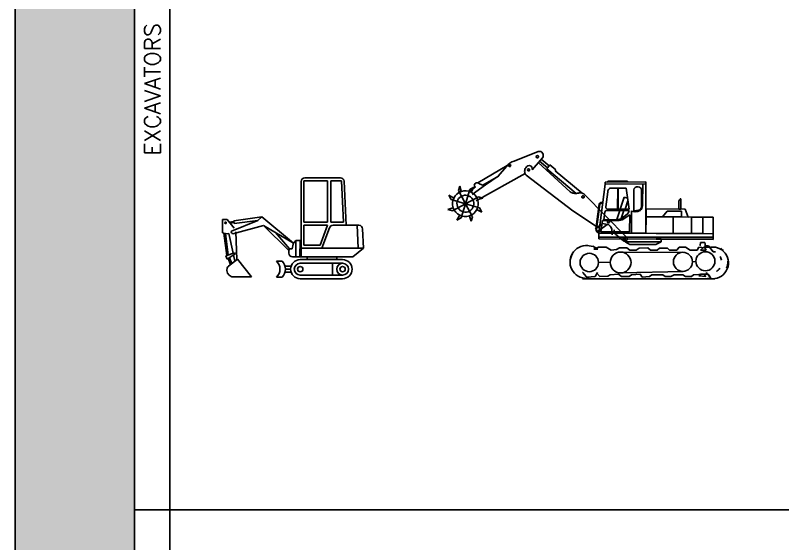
# Model space of a CAD drawing. Extents: x -121210 to 57230, y 84783 to 157800.
# Drawn here: x -121210 to -97204, y 126655 to 143180 of the extents above; entities that cross this region are included whole.
import ezdxf

# ---------------------------------------------------------------- set-up
doc = ezdxf.new("R2010")
doc.units = 0
doc.header["$MEASUREMENT"] = 0
doc.layers.get('0').update_dxf_attribs({"linetype": 'CONTINUOUS'})
doc.styles.get("Standard").update_dxf_attribs({"font": 'COMPLEX.SHX'})

# ---------------------------------------------------------------- blocks, each defined once
blk = doc.blocks.new('MBI80BEN')
for p, q in [((8.4, 6.5), (-19.9, -15.3)), ((8.4, 6.5), (51.5, -49.4)), ((-6.8, -49.4), (51.5, -49.4))]:
    blk.add_line(p, q)
for centre, radius, start, end in [((-2.1, -27.6), 22.8, 163.4878, 245.6325), ((-12.9, -24.4), 11.5, 127.4606, 163.4878), ((-6.8, -37.9), 11.5, 245.6325, 270)]:
    blk.add_arc(centre, radius, start, end)
blk = doc.blocks.new('MBI801BRA')
for p, q in [((-6.4, 7.8), (-21.1, 7.8)), ((-21.1, -33.3), (-21.1, 7.8)), ((-6.4, 7.8), (16, -19.7)), ((-16.5, -35), (-7.1, -104.2)), ((-11.4, -36.1), (-2.7, -102.7)), ((-1.2, -36.2), (12.6, -97.7)), ((20.7, -30.2), (24.4, -117.6)), ((-10.4, -105.3), (17.1, -96.1)), ((-10.4, -105.3), (-6, -116.1)), ((18.6, -99.7), (-6, -116.1)), ((-3, -114.1), (4.7, -132.7)), ((1, -111.5), (8.5, -129.8)), ((13.6, -103), (18, -122.6)), ((17.1, -96.1), (18.6, -99.7))]:
    blk.add_line(p, q)
blk.add_circle((-11.2, -2.6), 2.4)
blk.add_arc((-6.1, 1.3), 37.8, 246.4694, 277.4405)
blk = doc.blocks.new('MBI802BRA')
for p, q in [((-87.1, 99.5), (-174.2, 87.3)), ((-87.1, 99.5), (-99.5, 88.3)), ((12.3, 17.4), (-87.1, 99.5)), ((-174, 85.5), (-189, 83.4)), ((-173.5, 81.9), (-186.3, 80.1)), ((-99.5, 88.3), (-181.5, 55.2)), ((-177.3, 46.8), (-81.2, 72.8)), ((-174.2, 87.3), (-173.1, 79.3)), ((-99.5, 88.3), (-173.1, 79.3)), ((-81.2, 72.8), (12.3, 17.4)), ((-81.2, 72.8), (-2.4, -6)), ((0, 0), (-44.5, 51))]:
    blk.add_line(p, q)
blk.add_arc((-177.1, 52.1), 5.33, 144.9097, 270.3822)
blk = doc.blocks.new('MBI80CABIN')
for p, q in [((14.7, 315.9), (125.6, 315.9)), ((3.1, 119.6), (3.1, 304.3)), ((11.5, 306.3), (85.9, 306.3)), ((11.5, 176.7), (11.5, 306.3)), ((85.9, 306.3), (85.9, 176.7)), ((95.5, 306.3), (129.1, 306.3)), ((95.5, 306.3), (95.5, 176.7)), ((135, 176.7), (129.1, 306.3)), ((143.5, 167.1), (137.1, 304.8)), ((85.9, 176.7), (11.5, 176.7)), ((135, 176.7), (95.5, 176.7)), ((11.5, 105.2), (11.5, 167.1)), ((85.9, 167.1), (11.5, 167.1)), ((62.7, 105.2), (85.9, 167.1)), ((67.9, 95.6), (91.9, 159.7)), ((102.7, 167.1), (183.8, 167.1)), ((181, 95.6), (178, 167.1)), ((197.8, 95.6), (195.3, 156.1)), ((-25.6, 94), (-22, 108.6)), ((-13.7, 119.6), (-19.2, 113.8)), ((-0.5, 119.6), (-13.7, 119.6)), ((-13.7, 119.6), (-13.7, 68.8)), ((-1.3, 68.8), (-0.5, 119.6)), ((3.1, 119.6), (-0.5, 119.6)), ((3.1, 68.8), (3.1, 119.6)), ((11.5, 105.2), (62.7, 105.2)), ((-35.6, 88), (-33.2, 94)), ((-35.6, 88), (-35.6, 80.3)), ((-33.2, 94), (-25.6, 94)), ((3.1, 95.6), (197.8, 95.6)), ((164.2, 68.8), (197.8, 95.6)), ((-56.8, 54.5), (-74.4, 54.5)), ((-24.1, 68.8), (-1.3, 68.8)), ((-1.3, 68.8), (3.1, 68.8)), ((0, 59.9), (132.7, 59.9)), ((0, 48.3), (132.7, 48.3)), ((3.1, 68.8), (164.2, 68.8)), ((22.3, 68.8), (22.3, 59.9)), ((101.5, 11.5), (101.5, 48.3)), ((114.3, 68.8), (114.3, 59.9)), ((-28.5, 39.2), (-48, 39.2)), ((-29.9, 29.9), (-46.4, 29.9)), ((-56.8, 5.4), (-74.4, 5.4)), ((-28.5, 20.7), (-48, 20.7)), ((0, 11.5), (132.7, 11.5)), ((0, 0), (132.7, 0))]:
    blk.add_line(p, q)
for centre, radius in [((132.7, 29.9), 18.4), ((0, 29.9), 8.39), ((132.7, 29.9), 8.39)]:
    blk.add_circle(centre, radius)
for centre, radius, start, end in [((14.7, 304.3), 11.5, 90, 180), ((125.6, 304.3), 11.5, 2.6324, 90), ((102.7, 155.6), 11.5, 90, 159.4807), ((183.8, 155.6), 11.5, 2.4002, 90), ((-10.8, 105.8), 11.5, 136.4688, 165.9638), ((-24.1, 80.3), 11.5, 180, 270), ((-95.8, 29.9), 32.6, 311.0419, 48.9581), ((-80.7, 29.9), 34.3, 314.1662, 45.8338), ((0, 29.9), 29.9, 90, 270), ((0, 29.9), 18.4, 90, 270), ((132.7, 29.9), 29.9, 270, 90), ((132.7, 29.9), 18.4, 270, 90)]:
    blk.add_arc(centre, radius, start, end)
for points in [[(-0.5, 119.6), (-1.3, 68.8), (3.1, 119.6), (3.1, 68.8)], [(22.3, 68.8), (22.3, 59.9), (114.3, 68.8), (114.3, 59.9)]]:
    blk.add_solid(points)
blk = doc.blocks.new('A$C308B5FBE')
at = {"xscale": 9.999999999994458, "yscale": 9.999999999994458, "zscale": 9.999999999994458}
for name, p in [('MBI80CABIN', (2434, 0)), ('MBI802BRA', (2102, 940)), ('MBI801BRA', (211, 1774)), ('MBI80BEN', (391, 549))]:
    blk.add_blockref(name, p, dxfattribs=at)
blk = doc.blocks.new('A$C3A920CE6')
for p, q in [((2827, 3978), (2072, 3682)), ((2639, 3411), (2960, 3784)), ((3829, 2719), (2830, 3632)), ((3115, 3469), (2867, 3676)), ((3170, 3534), (2924, 3741)), ((1861, 3544), (942, 3002)), ((1836, 3514), (1575, 3204)), ((2404, 3389), (2403, 3361)), ((2403, 3361), (2404, 3337)), ((2410, 3421), (2404, 3389)), ((2421, 3450), (2410, 3421)), ((2435, 3474), (2421, 3450)), ((2457, 3502), (2435, 3474)), ((2477, 3519), (2457, 3502)), ((2505, 3534), (2477, 3519)), ((2554, 3542), (2505, 3534)), ((2606, 3521), (2554, 3542)), ((2632, 3488), (2606, 3521)), ((2639, 3446), (2632, 3488)), ((2639, 3413), (2639, 3446)), ((3093, 3439), (3193, 3562)), ((4014, 2669), (3093, 3439)), ((3383, 3404), (3193, 3562)), ((3362, 3380), (3383, 3404)), ((4202, 2677), (3362, 3380)), ((890, 2438), (2415, 3293)), ((1580, 3209), (1097, 2925)), ((1575, 3204), (1176, 2935)), ((2404, 3337), (2404, 3323)), ((2404, 3323), (2408, 3307)), ((2408, 3307), (2415, 3293)), ((2448, 3237), (3914, 2128)), ((330, 2755), (372, 2896)), ((372, 2896), (422, 2738)), ((1176, 2935), (766, 2637)), ((831, 2952), (826, 2931)), ((826, 2931), (830, 2906)), ((830, 2906), (844, 2885)), ((850, 2976), (831, 2952)), ((844, 2885), (863, 2875)), ((879, 2995), (850, 2976)), ((911, 3005), (879, 2995)), ((942, 3002), (911, 3005)), ((942, 3002), (964, 2988)), ((964, 2988), (988, 2973)), ((988, 2973), (1012, 2957)), ((1012, 2957), (1039, 2947)), ((1039, 2947), (1066, 2936)), ((1066, 2936), (1093, 2927)), ((1093, 2927), (1122, 2923)), ((1122, 2923), (1153, 2919)), ((4927, 2960), (4727, 1428)), ((6198, 3030), (4927, 3020)), ((4927, 3020), (4927, 2960)), ((4927, 2960), (6198, 2970)), ((6198, 2970), (4927, 2960)), ((5625, 3053), (5007, 3053)), ((5007, 3053), (5007, 3022)), ((5007, 3022), (5625, 3028)), ((5625, 3028), (5625, 3053)), ((6094, 2321), (6096, 2970)), ((6196, 1423), (6198, 2970)), ((6198, 2970), (6198, 3030)), ((549, 2347), (330, 2755)), ((549, 2347), (683, 2791)), ((670, 2734), (863, 2873)), ((683, 2791), (812, 2861)), ((812, 2861), (736, 2714)), ((3856, 2702), (3829, 2719)), ((3885, 2689), (3856, 2702)), ((3914, 2680), (3885, 2689)), ((3944, 2672), (3914, 2680)), ((3970, 2668), (3944, 2672)), ((3998, 2669), (3970, 2668)), ((4026, 2670), (3998, 2669)), ((4055, 2672), (4026, 2670)), ((4083, 2675), (4055, 2672)), ((4112, 2682), (4083, 2675)), ((4139, 2685), (4112, 2682)), ((4169, 2686), (4139, 2685)), ((4199, 2678), (4169, 2686)), ((4227, 2667), (4199, 2678)), ((4255, 2652), (4227, 2667)), ((4280, 2632), (4255, 2652)), ((5001, 2722), (4946, 2248)), ((5126, 2832), (5581, 2838)), ((5312, 2177), (5314, 2834)), ((5328, 2175), (5330, 2834)), ((5581, 2838), (5672, 2175)), ((5817, 2778), (5817, 2131)), ((6063, 2323), (6063, 2755)), ((106, 2481), (36, 2610)), ((36, 2610), (182, 2534)), ((549, 2347), (106, 2481)), ((549, 2347), (957, 2566)), ((1098, 2524), (941, 2474)), ((957, 2566), (1098, 2524)), ((5593, 1304), (4280, 2632)), ((5520, 2553), (5391, 2175)), ((5520, 2553), (5622, 2519)), ((5635, 2442), (5545, 2175)), ((7223, 2450), (7271, 2471)), ((7223, 2181), (7223, 2450)), ((7271, 2471), (7271, 2502)), ((7271, 2502), (7286, 2502)), ((7286, 2502), (7286, 2181)), ((0, 2170), (158, 2220)), ((141, 2128), (0, 2170)), ((549, 2347), (141, 2128)), ((549, 2347), (416, 1904)), ((549, 2347), (993, 2214)), ((549, 2347), (768, 1939)), ((993, 2214), (1063, 2084)), ((4635, 1547), (4736, 2333)), ((4656, 1545), (4758, 2329)), ((5009, 2177), (5672, 2175)), ((6004, 2160), (6027, 2181)), ((6021, 2135), (6050, 2162)), ((6027, 2181), (6046, 2210)), ((6046, 2210), (6056, 2240)), ((6050, 2162), (6073, 2196)), ((6056, 2240), (6059, 2283)), ((6059, 2283), (6063, 2323)), ((6073, 2196), (6084, 2235)), ((6084, 2235), (6090, 2279)), ((6090, 2279), (6094, 2321)), ((6200, 1941), (6201, 2189)), ((6201, 2189), (7421, 2181)), ((7286, 2181), (7223, 2181)), ((7421, 2181), (7519, 1931)), ((286, 1833), (363, 1980)), ((726, 1798), (677, 1956)), ((768, 1939), (726, 1798)), ((1063, 2084), (916, 2160)), ((3914, 2128), (4709, 1594)), ((4907, 2087), (4880, 1847)), ((4982, 2137), (5672, 2135)), ((5284, 1856), (5378, 2135)), ((5407, 1870), (5560, 1977)), ((5424, 1883), (5508, 2135)), ((5451, 1847), (5693, 2002)), ((5560, 1977), (5631, 2041)), ((5631, 2041), (5650, 2073)), ((5650, 2073), (5672, 2135)), ((5687, 1463), (5693, 2002)), ((5743, 1424), (5750, 2120)), ((5748, 2118), (5787, 2108)), ((5787, 2108), (5825, 2100)), ((5817, 2131), (5865, 2129)), ((5825, 2100), (5865, 2098)), ((5865, 2129), (5902, 2133)), ((5865, 2098), (5906, 2102)), ((5902, 2133), (5938, 2137)), ((5906, 2102), (5944, 2108)), ((5938, 2137), (5975, 2148)), ((5944, 2108), (5984, 2120)), ((5975, 2148), (6004, 2160)), ((5984, 2120), (6021, 2135)), ((6196, 1423), (6200, 1941)), ((7519, 1931), (6200, 1941)), ((6200, 1941), (7050, 1935)), ((6712, 1937), (6858, 2116)), ((7311, 1933), (6712, 1937)), ((6858, 2116), (7313, 2112)), ((7046, 1417), (7050, 1935)), ((7050, 1935), (7046, 1417)), ((7050, 1935), (7622, 1931)), ((7313, 2112), (7311, 1933)), ((7622, 1931), (7618, 1413)), ((7620, 1413), (7622, 1931)), ((7622, 1931), (7981, 1929)), ((7977, 1411), (7981, 1929)), ((7981, 1929), (7977, 1411)), ((7981, 1929), (8302, 1928)), ((8302, 1928), (8298, 1409)), ((416, 1904), (286, 1833)), ((4862, 1735), (4613, 1559)), ((4988, 1695), (4703, 1493)), ((4838, 1818), (4790, 1465)), ((4838, 1818), (5291, 1822)), ((4839, 1725), (4991, 1701)), ((4880, 1847), (5272, 1851)), ((5272, 1851), (5337, 1855)), ((5291, 1822), (5360, 1826)), ((5337, 1855), (5382, 1860)), ((5360, 1826), (5414, 1833)), ((5382, 1860), (5407, 1870)), ((5414, 1833), (5451, 1847)), ((4790, 1465), (5687, 1463)), ((5129, 1556), (5137, 1374)), ((8298, 1409), (4721, 1428)), ((4721, 1428), (4721, 1304)), ((8298, 1304), (4721, 1304)), ((4721, 1304), (4721, 1250)), ((4721, 1304), (8298, 1284)), ((4721, 1250), (8298, 1231)), ((4727, 1428), (6196, 1423)), ((5246, 1396), (5491, 1188)), ((6670, 1240), (5551, 1246)), ((5551, 1246), (5551, 1158)), ((7046, 1417), (6196, 1423)), ((6670, 1158), (6670, 1240)), ((7618, 1413), (7046, 1417)), ((7977, 1411), (7620, 1413)), ((8298, 1409), (7977, 1411)), ((8298, 1284), (8298, 1409)), ((8298, 1231), (8298, 1304)), ((4561, 1008), (4349, 1036)), ((4541, 1017), (4695, 921)), ((4570, 921), (4714, 988)), ((4714, 988), (4954, 988)), ((4954, 988), (5108, 892)), ((5281, 912), (5367, 969)), ((5367, 969), (5597, 969)), ((6670, 1158), (5551, 1158)), ((5551, 1158), (5696, 1069)), ((5551, 1158), (6670, 1158)), ((5597, 969), (5693, 892)), ((5696, 1069), (6507, 1069)), ((5981, 960), (6260, 969)), ((6260, 969), (6337, 892)), ((6507, 1069), (6670, 1158)), ((7162, 892), (7239, 988)), ((7239, 988), (7431, 988)), ((7431, 988), (7585, 892)), ((7796, 892), (7853, 988)), ((7853, 988), (8045, 969)), ((7899, 1042), (7880, 1031)), ((7903, 1133), (7899, 1042)), ((8045, 1135), (7903, 1133)), ((7905, 892), (8010, 988)), ((8010, 988), (8173, 988)), ((8026, 1031), (8150, 1031)), ((8065, 1031), (8045, 1135)), ((8045, 969), (8084, 892)), ((8150, 1031), (8301, 839)), ((8173, 988), (8298, 864)), ((4695, 921), (4570, 921)), ((5108, 892), (5281, 912)), ((5414, 835), (7387, 823)), ((5693, 892), (5895, 892)), ((5895, 892), (5981, 960)), ((6337, 892), (6548, 892)), ((6548, 892), (6625, 960)), ((6625, 960), (6874, 960)), ((6874, 960), (6932, 892)), ((6932, 892), (7162, 892)), ((7585, 892), (7796, 892)), ((8084, 892), (7905, 892)), ((8301, 839), (8372, 839)), ((4714, 513), (5079, 520)), ((7652, 526), (7761, 539)), ((4226, 192), (4215, 192)), ((8356, 0), (4215, 0)), ((4224, 196), (4375, 4)), ((4253, 153), (4359, 48)), ((4359, 48), (4609, 67)), ((4609, 67), (4685, 192)), ((4685, 192), (4666, 172)), ((4666, 172), (4753, 67)), ((4753, 67), (5002, 76)), ((5002, 76), (5079, 124)), ((5079, 124), (5338, 144)), ((5338, 144), (5434, 67)), ((5434, 67), (5674, 67)), ((7360, 230), (5437, 184)), ((5674, 67), (5741, 124)), ((5741, 124), (6020, 144)), ((6020, 144), (6077, 48)), ((6077, 48), (6308, 67)), ((6308, 67), (6385, 124)), ((6385, 124), (6721, 124)), ((6721, 124), (6797, 67)), ((6797, 67), (6980, 67)), ((6980, 67), (7085, 124)), ((7085, 124), (7354, 124)), ((7354, 124), (7431, 67)), ((7431, 67), (7623, 67)), ((7623, 67), (7690, 124)), ((7690, 124), (8007, 144)), ((7857, 96), (7914, 144)), ((8074, 67), (7857, 96)), ((7914, 144), (8145, 144)), ((8007, 144), (8074, 67)), ((8086, 196), (8237, 4)), ((8145, 144), (8193, 67))]:
    blk.add_line(p, q)
for centre, radius, start, end in [((2800, 3818), 35, 41.2064, 221.2064), ((2800, 3818), 35, 221.2064, 41.2064), ((2865, 3860), 122, 320.8541, 107.6024), ((2226, 3216), 491, 108.2374, 142.6112), ((1935, 3540), 35, 166.3961, 346.3961), ((1935, 3540), 35, 346.3961, 166.3961), ((2524, 3405), 35, 41.2064, 221.2064), ((2524, 3405), 35, 221.2064, 41.2064), ((2618, 3396), 233, 206.9229, 223.2357), ((549, 2347), 403, 29.9345, 209.9345), ((549, 2347), 403, 29.9345, 209.9345), ((5113, 2722), 111, 82.8946, 179.6019), ((5939, 2755), 124, 359.9998, 169.0986), ((549, 2347), 403, 209.9345, 29.9345), ((549, 2347), 403, 209.9345, 29.9345), ((549, 2347), 264, 29.9345, 209.9345), ((549, 2347), 264, 209.9345, 29.9345), ((4230, 2560), 35, 166.0871, 346.0871), ((4230, 2560), 35, 346.0871, 166.0871), ((549, 2347), 31.3, 29.9345, 209.9345), ((549, 2347), 31.3, 209.9345, 29.9345), ((4829, 2289), 102, 78.2607, 155.0198), ((4829, 2289), 81.9, 78.261, 149.9817), ((5003, 2235), 58.6, 167.3646, 276.0944), ((4981, 2057), 79.7, 89.3097, 158.0704), ((5026, 1782), 35, 143.8632, 323.8632), ((4947, 1521), 185, 10.8186, 76.4131), ((5026, 1782), 35, 323.8632, 143.8632), ((4732, 1534), 97.2, 171.1886, 267.6303), ((4732, 1534), 77, 171.1888, 268.9577), ((5347, 1497), 143, 166.3538, 224.7923), ((5517, 1250), 35, 143.8632, 323.8632), ((5517, 1250), 35, 323.8632, 143.8632), ((5540, 1249), 77.8, 230.5402, 35.6843), ((4336, 525), 514, 85.2389, 280.1624), ((8281, 495), 498, 252.9497, 96.8661), ((4347, 522), 519, 149.6505, 180.4586), ((4426, 508), 288, 0, 180), ((5405, 508), 326, 0, 180), ((7354, 528), 298, 0, 180), ((8058, 547), 298, 0, 180), ((8218, 521), 346, 64.8632, 67.3556), ((8218, 521), 538, 41.6101, 53.5016), ((4426, 508), 288, 180, 0), ((5405, 508), 326, 180, 0), ((7354, 528), 298, 180, 0), ((8058, 547), 298, 180, 0), ((8218, 521), 346, 10.7817, 30.8534), ((8218, 521), 538, 339.4371, 2.8786), ((8218, 521), 346, 301.7642, 326.2744)]:
    blk.add_arc(centre, radius, start, end)
blk = doc.blocks.new('FORMATLINES')
at = {"true_color": 0x444444}
blk.add_hatch(color=250, dxfattribs=at).paths.add_polyline_path([(-121210, 84783), (-117481, 84783), (-117481, 157800), (-121210, 157800)])
at = {"color": 250, "true_color": 0x444444}
for p, q in [((-121210, 157800), (-121210, 84783)), ((-117481, 157800), (-117481, 84783))]:
    blk.add_line(p, q, dxfattribs=at)
blk.add_line((-117481, 157800), (-117481, 84783))
at = {"color": 155, "true_color": 0x546d8e}
for p, q in [((-117481, 157399), (-117481, 85429)), ((-116377, 157399), (-116377, 85429)), ((-117481, 127711), (-19789, 127711))]:
    blk.add_line(p, q, dxfattribs=at)
at = {"color": 155, "true_color": 0x546d8e, "insert": (-117171, 138797), "char_height": 500, "attachment_point": 1, "rotation": 90}
blk.add_mtext_dynamic_manual_height_columns('{\\Fsimplex|c0;EXCAVATORS}', width=16790, gutter_width=12.5, heights=[0], dxfattribs=at)

msp = doc.modelspace()

# ---------------------------------------------------------------- block references
for name, p in [('FORMATLINES', (0, 0)), ('A$C3A920CE6', (-107679, 134941)), ('A$C308B5FBE', (-114732, 134941))]:
    msp.add_blockref(name, p)

doc.saveas('drawing.dxf')
